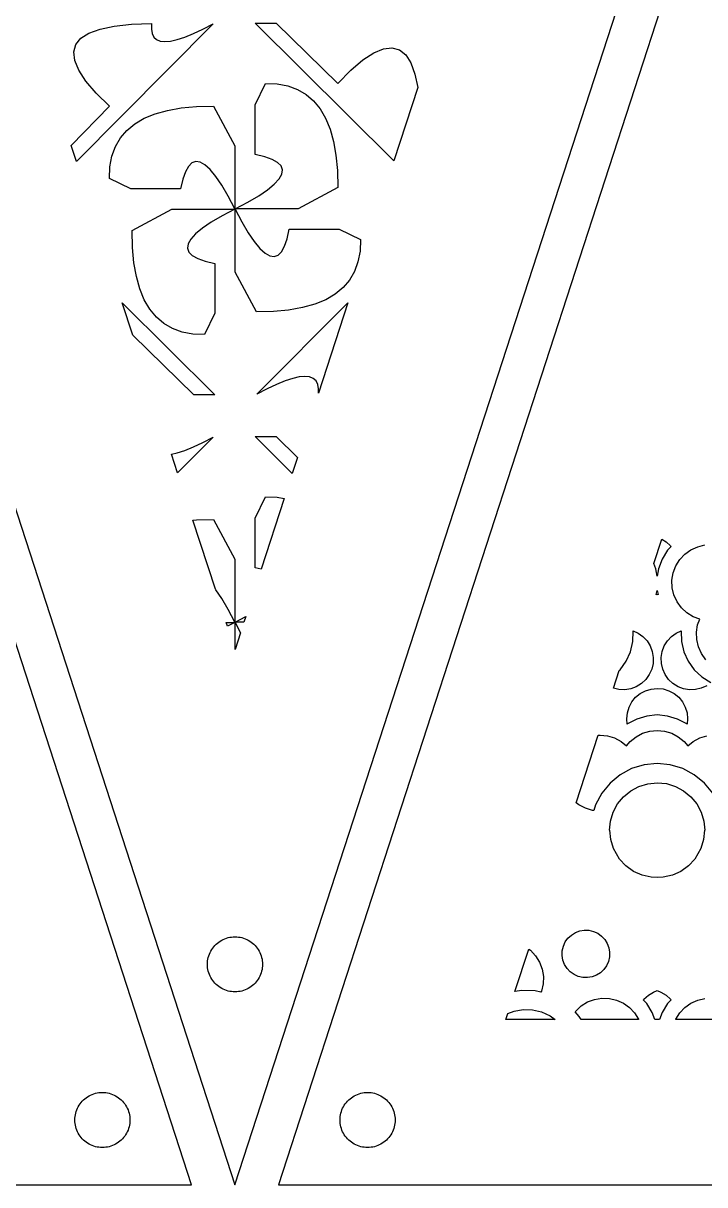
# Model space of a CAD drawing. Header units: metres. Extents: x 20 to 1108, y 20 to 485.
# Drawn here: x 783 to 832.5, y 20 to 104.3 of the extents above; entities that cross this region are included whole.
import ezdxf

# ---------------------------------------------------------------- set-up
doc = ezdxf.new("R2010")
doc.units = ezdxf.units.M

msp = doc.modelspace()

# ---------------------------------------------------------------- linework, layer by layer
for p, q in [((795.235, 20), (720.235, 250.826)), ((723.389, 250.826), (798.389, 20.0001)), ((798.389, 20.0001), (873.389, 250.826)), ((876.544, 250.826), (801.544, 20)), ((796.806, 104.273), (786.874, 94.2755)), ((787.78, 103.599), (788.59, 103.892)), ((788.59, 103.892), (789.619, 104.104)), ((789.619, 104.104), (790.871, 104.234)), ((790.871, 104.234), (792.34, 104.281)), ((792.34, 104.281), (792.324, 103.886)), ((792.324, 103.886), (792.379, 103.559)), ((795.368, 103.557), (796.06, 103.883)), ((796.06, 103.883), (796.806, 104.273)), ((799.861, 104.308), (801.371, 104.308)), ((809.918, 94.3156), (799.861, 104.308)), ((801.371, 104.308), (805.85, 99.9445)), ((786.826, 102.765), (787.192, 103.221)), ((787.192, 103.221), (787.78, 103.599)), ((792.379, 103.559), (792.505, 103.304)), ((792.505, 103.304), (792.701, 103.122)), ((792.701, 103.122), (792.969, 103.013)), ((792.969, 103.013), (793.307, 102.977)), ((793.307, 102.977), (793.717, 103.013)), ((793.717, 103.013), (794.196, 103.122)), ((794.196, 103.122), (794.747, 103.303)), ((794.747, 103.303), (795.368, 103.557)), ((786.681, 102.226), (786.826, 102.765)), ((786.757, 101.603), (786.681, 102.226)), ((807.675, 101.646), (808.461, 102.163)), ((808.461, 102.163), (809.165, 102.459)), ((809.165, 102.459), (809.788, 102.535)), ((809.788, 102.535), (810.328, 102.39)), ((810.328, 102.39), (810.785, 102.024)), ((810.785, 102.024), (811.162, 101.436)), ((787.053, 100.898), (786.757, 101.603)), ((806.805, 100.906), (807.675, 101.646)), ((811.162, 101.436), (811.455, 100.626)), ((787.57, 100.111), (787.053, 100.898)), ((805.85, 99.9445), (806.805, 100.906)), ((811.455, 100.626), (811.654, 99.6583)), ((788.309, 99.2413), (787.57, 100.111)), ((799.856, 98.3917), (800.595, 99.9454)), ((800.595, 99.9454), (801.444, 99.9044)), ((801.444, 99.9044), (802.221, 99.757)), ((802.221, 99.757), (802.921, 99.5021)), ((802.921, 99.5021), (803.547, 99.1417)), ((811.654, 99.6583), (809.918, 94.3156)), ((789.271, 98.2872), (788.309, 99.2413)), ((803.547, 99.1417), (804.098, 98.673)), ((804.098, 98.673), (804.572, 98.0978)), ((786.496, 95.4376), (789.271, 98.2872)), ((792.592, 97.7355), (793.488, 97.9855)), ((793.488, 97.9855), (794.492, 98.1593)), ((794.492, 98.1593), (795.604, 98.2589)), ((795.604, 98.2589), (796.82, 98.2833)), ((796.82, 98.2833), (798.387, 95.4054)), ((799.856, 94.7716), (799.856, 98.3917)), ((804.572, 98.0978), (804.973, 97.4142)), ((790.543, 96.5343), (791.118, 97.0089)), ((791.118, 97.0089), (791.802, 97.4093)), ((791.802, 97.4093), (792.592, 97.7355)), ((804.973, 97.4142), (805.298, 96.6241)), ((790.075, 95.9845), (790.543, 96.5343)), ((805.298, 96.6241), (805.548, 95.7277)), ((786.874, 94.2755), (786.496, 95.4376)), ((789.459, 94.6573), (789.713, 95.3575)), ((789.713, 95.3575), (790.075, 95.9845)), ((798.387, 95.4054), (798.387, 90.838)), ((805.548, 95.7277), (805.723, 94.7238)), ((789.311, 93.881), (789.459, 94.6573)), ((800.546, 94.6144), (799.856, 94.7716)), ((801.091, 94.424), (800.546, 94.6144)), ((805.723, 94.7238), (805.823, 93.6115)), ((789.27, 93.0323), (789.311, 93.881)), ((795.012, 93.923), (794.791, 93.5275)), ((795.264, 94.172), (795.012, 93.923)), ((795.548, 94.2736), (795.264, 94.172)), ((795.862, 94.2247), (795.548, 94.2736)), ((796.207, 94.0284), (795.862, 94.2247)), ((796.582, 93.6837), (796.207, 94.0284)), ((796.988, 93.1915), (796.582, 93.6837)), ((801.487, 94.2042), (801.091, 94.424)), ((801.735, 93.9523), (801.487, 94.2042)), ((801.836, 93.6681), (801.735, 93.9523)), ((801.788, 93.3546), (801.836, 93.6681)), ((805.823, 93.6115), (805.847, 92.3956)), ((790.825, 92.2931), (789.27, 93.0323)), ((794.602, 92.9835), (794.444, 92.2931)), ((794.791, 93.5275), (794.602, 92.9835)), ((797.426, 92.5509), (796.988, 93.1915)), ((801.247, 92.6329), (801.591, 93.0089)), ((801.591, 93.0089), (801.788, 93.3546)), ((794.444, 92.2931), (790.825, 92.2931)), ((797.893, 91.7628), (797.426, 92.5509)), ((800.114, 91.7902), (800.755, 92.2277)), ((800.755, 92.2277), (801.247, 92.6329)), ((805.847, 92.3956), (802.969, 90.8292)), ((798.387, 90.838), (797.893, 91.7628)), ((798.402, 90.8292), (799.327, 91.3224)), ((799.327, 91.3224), (800.114, 91.7902)), ((790.932, 89.257), (793.81, 90.8234)), ((793.81, 90.8234), (798.377, 90.8234)), ((797.452, 90.3302), (796.665, 89.8624)), ((798.377, 90.8234), (797.452, 90.3302)), ((798.392, 86.2472), (798.392, 90.8146)), ((798.392, 90.8146), (798.886, 89.8898)), ((802.969, 90.8292), (798.402, 90.8292)), ((796.024, 89.4249), (795.532, 89.0197)), ((796.665, 89.8624), (796.024, 89.4249)), ((798.886, 89.8898), (799.353, 89.1017)), ((790.956, 88.0411), (790.932, 89.257)), ((795.188, 88.6437), (794.991, 88.298)), ((795.532, 89.0197), (795.188, 88.6437)), ((799.353, 89.1017), (799.791, 88.4611)), ((801.988, 88.1251), (802.177, 88.6691)), ((802.177, 88.6691), (802.335, 89.3595)), ((802.335, 89.3595), (805.954, 89.3595)), ((805.954, 89.3595), (807.509, 88.6202)), ((807.509, 88.6202), (807.468, 87.7716)), ((791.056, 86.9288), (790.956, 88.0411)), ((794.991, 88.298), (794.943, 87.9845)), ((794.943, 87.9845), (795.044, 87.7003)), ((795.044, 87.7003), (795.292, 87.4484)), ((799.791, 88.4611), (800.197, 87.9689)), ((800.197, 87.9689), (800.572, 87.6241)), ((801.515, 87.4806), (801.767, 87.7296)), ((801.767, 87.7296), (801.988, 88.1251)), ((807.468, 87.7716), (807.32, 86.9952)), ((791.231, 85.9249), (791.056, 86.9288)), ((795.292, 87.4484), (795.688, 87.2286)), ((795.688, 87.2286), (796.233, 87.0382)), ((796.233, 87.0382), (796.923, 86.881)), ((796.923, 86.881), (796.923, 83.2609)), ((800.572, 87.6241), (800.917, 87.4279)), ((800.917, 87.4279), (801.231, 87.379)), ((801.231, 87.379), (801.515, 87.4806)), ((807.32, 86.9952), (807.066, 86.295)), ((799.959, 83.3693), (798.392, 86.2472)), ((807.066, 86.295), (806.705, 85.6691)), ((791.481, 85.0284), (791.231, 85.9249)), ((806.705, 85.6691), (806.236, 85.1193)), ((791.806, 84.2384), (791.481, 85.0284)), ((805.661, 84.6437), (804.977, 84.2433)), ((806.236, 85.1193), (805.661, 84.6437)), ((790.97, 81.6681), (790.209, 84.0109)), ((790.209, 84.0109), (796.918, 77.3448)), ((792.207, 83.5548), (791.806, 84.2384)), ((792.681, 82.9796), (792.207, 83.5548)), ((799.973, 77.38), (806.575, 84.0255)), ((802.287, 83.4933), (801.175, 83.3937)), ((803.291, 83.6671), (802.287, 83.4933)), ((804.187, 83.9171), (803.291, 83.6671)), ((804.977, 84.2433), (804.187, 83.9171)), ((806.575, 84.0255), (804.442, 77.462)), ((793.232, 82.5109), (792.681, 82.9796)), ((796.923, 83.2609), (796.184, 81.7072)), ((801.175, 83.3937), (799.959, 83.3693)), ((793.858, 82.1505), (793.232, 82.5109)), ((794.558, 81.8956), (793.858, 82.1505)), ((795.335, 81.7482), (794.558, 81.8956)), ((795.408, 77.3448), (790.97, 81.6681)), ((796.184, 81.7072), (795.335, 81.7482)), ((802.583, 78.5304), (802.032, 78.3497)), ((803.062, 78.6398), (802.583, 78.5304)), ((803.472, 78.6759), (803.062, 78.6398)), ((803.81, 78.6398), (803.472, 78.6759)), ((804.078, 78.5304), (803.81, 78.6398)), ((804.274, 78.3488), (804.078, 78.5304)), ((800.719, 77.7697), (799.973, 77.38)), ((801.411, 78.0958), (800.719, 77.7697)), ((802.032, 78.3497), (801.411, 78.0958)), ((804.4, 78.0939), (804.274, 78.3488)), ((804.455, 77.7667), (804.4, 78.0939)), ((804.442, 77.462), (804.455, 77.7667)), ((796.918, 77.3448), (795.408, 77.3448)), ((796.806, 74.2726), (794.219, 71.6681)), ((796.06, 73.8829), (796.806, 74.2726)), ((799.861, 74.3077), (801.371, 74.3077)), ((802.55, 71.6359), (799.861, 74.3077)), ((801.371, 74.3077), (802.926, 72.7921)), ((794.747, 73.3029), (795.368, 73.5568)), ((795.368, 73.5568), (796.06, 73.8829)), ((793.777, 73.0265), (794.196, 73.1222)), ((794.219, 71.6681), (793.777, 73.0265)), ((794.196, 73.1222), (794.747, 73.3029)), ((802.926, 72.7921), (802.55, 71.6359)), ((799.856, 68.3917), (800.595, 69.9454)), ((801.956, 69.8077), (800.287, 64.673)), ((800.595, 69.9454), (801.444, 69.9044)), ((801.444, 69.9044), (801.956, 69.8077)), ((799.856, 64.7716), (799.856, 68.3917)), ((795.335, 68.2355), (795.604, 68.2589)), ((796.964, 63.2208), (795.335, 68.2355)), ((795.604, 68.2589), (796.82, 68.2833)), ((796.82, 68.2833), (798.387, 65.4054)), ((828.811, 65.0898), (829.386, 66.8545)), ((829.386, 66.8545), (829.686, 66.668)), ((829.686, 66.668), (830.002, 66.3721)), ((829.8, 66.0596), (829.398, 65.4141)), ((830.041, 66.3174), (829.8, 66.0596)), ((830.002, 66.3721), (830.041, 66.3174)), ((830.684, 65.3828), (831.054, 65.7773)), ((831.054, 65.7773), (831.494, 66.0928)), ((831.494, 66.0928), (831.988, 66.3164)), ((831.988, 66.3164), (832.515, 66.4395)), ((798.387, 65.4054), (798.387, 60.838)), ((828.957, 64.7031), (828.811, 65.0898)), ((829.398, 65.4141), (829.131, 64.7041)), ((830.207, 64.415), (830.397, 64.9219)), ((830.397, 64.9219), (830.684, 65.3828)), ((800.287, 64.673), (799.856, 64.7716)), ((829.044, 64.1816), (828.957, 64.7031)), ((829.131, 64.7041), (829.044, 64.1816)), ((830.118, 63.8818), (830.207, 64.415)), ((830.137, 63.3389), (830.118, 63.8818)), ((830.259, 62.8135), (830.137, 63.3389)), ((796.988, 63.1915), (796.964, 63.2208)), ((797.426, 62.5509), (796.988, 63.1915)), ((797.893, 61.7628), (797.426, 62.5509)), ((828.977, 62.8506), (829.044, 63.1406)), ((829.043, 62.8213), (828.977, 62.8506)), ((829.051, 62.8232), (829.043, 62.8213)), ((829.044, 63.1406), (829.111, 62.8516)), ((829.111, 62.8516), (829.051, 62.8232)), ((830.483, 62.3184), (830.259, 62.8135)), ((798.387, 60.838), (797.893, 61.7628)), ((830.798, 61.8799), (830.483, 62.3184)), ((831.193, 61.5098), (830.798, 61.8799)), ((797.743, 60.8234), (798.377, 60.8234)), ((797.837, 60.5353), (797.743, 60.8234)), ((798.377, 60.8234), (797.837, 60.5353)), ((798.392, 60.8146), (798.791, 60.0675)), ((798.392, 58.8419), (798.392, 60.8146)), ((798.402, 60.8292), (799.172, 61.2394)), ((799.038, 60.8292), (798.402, 60.8292)), ((799.172, 61.2394), (799.038, 60.8292)), ((831.653, 61.2236), (831.193, 61.5098)), ((832.131, 61.0439), (831.653, 61.2236)), ((831.982, 60.6494), (832.131, 61.0439)), ((798.791, 60.0675), (798.392, 58.8419)), ((827.281, 59.4277), (827.306, 60.1875)), ((827.306, 60.1875), (827.302, 60.21)), ((827.302, 60.21), (827.657, 60.0488)), ((827.657, 60.0488), (828.009, 59.7969)), ((830.079, 59.7969), (830.432, 60.0488)), ((830.432, 60.0488), (830.786, 60.21)), ((830.786, 60.21), (830.782, 60.1875)), ((830.782, 60.1875), (830.808, 59.4287)), ((831.894, 60.1152), (831.982, 60.6494)), ((831.912, 59.5732), (831.894, 60.1152)), ((827.107, 58.6875), (827.281, 59.4277)), ((828.009, 59.7969), (828.305, 59.4814)), ((828.305, 59.4814), (828.533, 59.1133)), ((828.533, 59.1133), (828.686, 58.707)), ((829.401, 58.707), (829.555, 59.1133)), ((829.555, 59.1133), (829.783, 59.4814)), ((829.783, 59.4814), (830.079, 59.7969)), ((830.808, 59.4287), (830.98, 58.6885)), ((832.035, 59.0469), (831.912, 59.5732)), ((832.259, 58.5527), (832.035, 59.0469)), ((826.795, 57.9961), (827.107, 58.6875)), ((828.686, 58.707), (828.756, 58.2812)), ((828.756, 58.2812), (828.742, 57.8467)), ((829.332, 58.2812), (829.401, 58.707)), ((829.346, 57.8477), (829.332, 58.2812)), ((830.98, 58.6885), (831.294, 57.9961)), ((832.573, 58.1143), (832.259, 58.5527)), ((826.286, 57.3174), (826.352, 57.3789)), ((826.352, 57.3789), (826.795, 57.9961)), ((828.644, 57.4258), (828.465, 57.0312)), ((828.742, 57.8467), (828.644, 57.4258)), ((829.444, 57.4268), (829.346, 57.8477)), ((829.623, 57.0312), (829.444, 57.4268)), ((831.294, 57.9961), (831.736, 57.3789)), ((831.736, 57.3789), (832.29, 56.8594)), ((825.871, 56.0381), (826.286, 57.3174)), ((828.213, 56.6797), (827.897, 56.3838)), ((828.465, 57.0312), (828.213, 56.6797)), ((829.875, 56.6797), (829.623, 57.0312)), ((830.19, 56.3838), (829.875, 56.6797)), ((832.29, 56.8594), (832.936, 56.458)), ((826.263, 55.9453), (825.871, 56.0381)), ((826.696, 55.9316), (826.263, 55.9453)), ((827.124, 56.001), (826.696, 55.9316)), ((827.529, 56.1543), (827.124, 56.001)), ((827.481, 55.3818), (827.816, 55.6562)), ((827.897, 56.3838), (827.529, 56.1543)), ((827.816, 55.6562), (828.199, 55.8604)), ((828.199, 55.8604), (828.613, 55.9854)), ((828.613, 55.9854), (829.044, 56.0283)), ((829.044, 56.0283), (829.476, 55.9863)), ((829.476, 55.9863), (829.89, 55.8604)), ((829.89, 55.8604), (830.272, 55.6562)), ((830.559, 56.1553), (830.19, 56.3838)), ((830.272, 55.6562), (830.606, 55.3818)), ((830.964, 56.002), (830.559, 56.1553)), ((831.392, 55.9316), (830.964, 56.002)), ((831.825, 55.9463), (831.392, 55.9316)), ((832.246, 56.0449), (831.825, 55.9463)), ((832.641, 56.2236), (832.246, 56.0449)), ((827.003, 54.6641), (827.207, 55.0469)), ((827.207, 55.0469), (827.481, 55.3818)), ((830.606, 55.3818), (830.882, 55.0469)), ((830.882, 55.0469), (831.086, 54.6641)), ((826.835, 53.8203), (826.878, 54.25)), ((826.878, 54.25), (827.003, 54.6641)), ((828.288, 54.0244), (827.561, 53.8047)), ((829.044, 54.0996), (828.288, 54.0244)), ((829.8, 54.0244), (829.044, 54.0996)), ((830.527, 53.8047), (829.8, 54.0244)), ((831.086, 54.6641), (831.21, 54.25)), ((831.21, 54.25), (831.253, 53.8193)), ((826.874, 53.4326), (826.835, 53.8203)), ((826.891, 53.4463), (826.874, 53.4326)), ((827.561, 53.8047), (826.891, 53.4463)), ((831.198, 53.4463), (830.527, 53.8047)), ((831.215, 53.4326), (831.198, 53.4463)), ((831.253, 53.8193), (831.215, 53.4326)), ((823.173, 47.7344), (824.763, 52.627)), ((824.763, 52.627), (824.894, 52.6396)), ((824.894, 52.6396), (825.434, 52.5869)), ((825.434, 52.5869), (825.952, 52.4297)), ((825.952, 52.4297), (826.43, 52.1738)), ((827.091, 52.1758), (827.51, 52.5195)), ((827.51, 52.5195), (827.987, 52.7754)), ((827.987, 52.7754), (828.505, 52.9316)), ((828.505, 52.9316), (829.044, 52.9854)), ((829.044, 52.9854), (829.583, 52.9326)), ((829.583, 52.9326), (830.101, 52.7754)), ((830.101, 52.7754), (830.579, 52.5195)), ((830.579, 52.5195), (830.998, 52.1758)), ((831.658, 52.1738), (832.137, 52.4297)), ((832.137, 52.4297), (832.654, 52.5859)), ((826.43, 52.1738), (826.824, 51.8506)), ((826.824, 51.8506), (827.091, 52.1758)), ((830.998, 52.1758), (831.265, 51.8506)), ((831.265, 51.8506), (831.658, 52.1738)), ((826.352, 49.7559), (825.618, 49.1533)), ((827.189, 50.2041), (826.352, 49.7559)), ((828.1, 50.4795), (827.189, 50.2041)), ((829.044, 50.5732), (828.1, 50.4795)), ((829.988, 50.4795), (829.044, 50.5732)), ((830.898, 50.2041), (829.988, 50.4795)), ((831.736, 49.7559), (830.898, 50.2041)), ((832.47, 49.1533), (831.736, 49.7559)), ((825.618, 49.1533), (825.017, 48.4199)), ((827.125, 48.5996), (827.723, 48.9189)), ((827.723, 48.9189), (828.371, 49.1143)), ((828.371, 49.1143), (829.044, 49.1816)), ((829.044, 49.1816), (829.718, 49.1152)), ((829.718, 49.1152), (830.365, 48.9189)), ((830.365, 48.9189), (830.963, 48.5996)), ((833.072, 48.4199), (832.47, 49.1533)), ((825.017, 48.4199), (824.568, 47.582)), ((826.172, 47.6465), (826.602, 48.1699)), ((826.602, 48.1699), (827.125, 48.5996)), ((830.963, 48.5996), (831.486, 48.1699)), ((831.486, 48.1699), (831.916, 47.6465)), ((823.359, 47.5801), (823.173, 47.7344)), ((823.838, 47.3252), (823.359, 47.5801)), ((824.355, 47.168), (823.838, 47.3252)), ((824.568, 47.582), (824.44, 47.1602)), ((825.853, 47.0488), (826.172, 47.6465)), ((831.916, 47.6465), (832.235, 47.0488)), ((824.44, 47.1602), (824.355, 47.168)), ((825.591, 45.7305), (825.656, 46.4014)), ((825.656, 46.4014), (825.853, 47.0488)), ((832.235, 47.0488), (832.432, 46.4014)), ((832.432, 46.4014), (832.498, 45.7305)), ((825.607, 45.7305), (825.591, 45.7305)), ((825.675, 45.0527), (825.607, 45.7305)), ((832.48, 45.7305), (832.413, 45.0527)), ((832.498, 45.7305), (832.48, 45.7305)), ((825.871, 44.4062), (825.675, 45.0527)), ((832.413, 45.0527), (832.217, 44.4062)), ((826.082, 44.0117), (825.871, 44.4062)), ((826.312, 43.6406), (826.082, 44.0117)), ((832.007, 44.0117), (831.775, 43.6396)), ((832.217, 44.4062), (832.007, 44.0117)), ((826.775, 43.1465), (826.312, 43.6406)), ((827.329, 42.75), (826.775, 43.1465)), ((831.312, 43.1455), (830.759, 42.749)), ((831.775, 43.6396), (831.312, 43.1455)), ((827.944, 42.4727), (827.329, 42.75)), ((828.602, 42.3184), (827.944, 42.4727)), ((829.044, 42.3037), (828.602, 42.3184)), ((829.486, 42.3184), (829.044, 42.3037)), ((830.144, 42.4727), (829.486, 42.3184)), ((830.759, 42.749), (830.144, 42.4727)), ((797.892, 37.9376), (798.014, 37.964)), ((798.014, 37.964), (798.139, 37.9845)), ((798.139, 37.9845), (798.264, 37.9962)), ((798.264, 37.9962), (798.389, 38.0001)), ((798.389, 38.0001), (798.515, 37.9962)), ((798.515, 37.9962), (798.64, 37.9845)), ((798.64, 37.9845), (798.764, 37.964)), ((798.764, 37.964), (798.887, 37.9376)), ((822.568, 37.8965), (822.815, 38.1279)), ((822.815, 38.1279), (823.102, 38.3057)), ((823.102, 38.3057), (823.419, 38.4258)), ((823.419, 38.4258), (823.752, 38.4805)), ((823.752, 38.4805), (824.092, 38.4697)), ((824.092, 38.4697), (824.42, 38.3926)), ((824.42, 38.3926), (824.727, 38.2539)), ((824.727, 38.2539), (825.004, 38.0557)), ((825.004, 38.0557), (825.235, 37.8096)), ((796.701, 37.0714), (796.771, 37.1749)), ((796.771, 37.1749), (796.848, 37.2755)), ((796.848, 37.2755), (796.931, 37.3693)), ((796.931, 37.3693), (797.02, 37.4581)), ((797.02, 37.4581), (797.115, 37.5411)), ((797.115, 37.5411), (797.214, 37.6183)), ((797.214, 37.6183), (797.318, 37.6886)), ((797.318, 37.6886), (797.426, 37.7521)), ((797.426, 37.7521), (797.538, 37.8097)), ((797.538, 37.8097), (797.653, 37.8595)), ((797.653, 37.8595), (797.771, 37.9025)), ((797.771, 37.9025), (797.892, 37.9376)), ((798.887, 37.9376), (799.008, 37.9025)), ((799.008, 37.9025), (799.126, 37.8595)), ((799.126, 37.8595), (799.241, 37.8097)), ((799.241, 37.8097), (799.353, 37.7521)), ((799.353, 37.7521), (799.461, 37.6886)), ((799.461, 37.6886), (799.565, 37.6183)), ((799.565, 37.6183), (799.664, 37.5411)), ((799.664, 37.5411), (799.759, 37.4581)), ((799.759, 37.4581), (799.848, 37.3693)), ((799.848, 37.3693), (799.931, 37.2755)), ((799.931, 37.2755), (800.008, 37.1749)), ((800.008, 37.1749), (800.078, 37.0714)), ((818.718, 34.0234), (819.721, 37.1084)), ((819.721, 37.1084), (819.847, 37.0186)), ((822.155, 36.9854), (822.232, 37.3145)), ((822.232, 37.3145), (822.372, 37.6221)), ((822.372, 37.6221), (822.568, 37.8965)), ((825.235, 37.8096), (825.414, 37.5215)), ((825.414, 37.5215), (825.533, 37.2051)), ((825.533, 37.2051), (825.588, 36.8721)), ((796.405, 36.2501), (796.425, 36.3751)), ((796.425, 36.3751), (796.452, 36.4972)), ((796.452, 36.4972), (796.487, 36.6183)), ((796.487, 36.6183), (796.53, 36.7365)), ((796.53, 36.7365), (796.58, 36.8517)), ((796.58, 36.8517), (796.637, 36.963)), ((796.637, 36.963), (796.701, 37.0714)), ((800.078, 37.0714), (800.142, 36.963)), ((800.142, 36.963), (800.199, 36.8517)), ((800.199, 36.8517), (800.249, 36.7365)), ((800.249, 36.7365), (800.292, 36.6183)), ((800.292, 36.6183), (800.327, 36.4972)), ((800.327, 36.4972), (800.354, 36.3751)), ((800.354, 36.3751), (800.374, 36.2501)), ((819.847, 37.0186), (820.217, 36.623)), ((820.217, 36.623), (820.503, 36.1621)), ((822.144, 36.6465), (822.155, 36.9854)), ((822.199, 36.3135), (822.144, 36.6465)), ((822.318, 35.9971), (822.199, 36.3135)), ((825.577, 36.5332), (825.501, 36.2051)), ((825.588, 36.8721), (825.577, 36.5332)), ((796.389, 36.0001), (796.393, 36.1251)), ((796.393, 35.8741), (796.389, 36.0001)), ((796.393, 36.1251), (796.405, 36.2501)), ((796.405, 35.7491), (796.393, 35.8741)), ((796.425, 35.6251), (796.405, 35.7491)), ((796.452, 35.5021), (796.425, 35.6251)), ((796.487, 35.382), (796.452, 35.5021)), ((800.327, 35.5021), (800.292, 35.382)), ((800.354, 35.6251), (800.327, 35.5021)), ((800.374, 35.7491), (800.354, 35.6251)), ((800.374, 36.2501), (800.386, 36.1251)), ((800.386, 35.8741), (800.374, 35.7491)), ((800.386, 36.1251), (800.389, 36.0001)), ((800.389, 36.0001), (800.386, 35.8741)), ((820.503, 36.1621), (820.692, 35.6562)), ((820.692, 35.6562), (820.781, 35.123)), ((822.497, 35.709), (822.318, 35.9971)), ((822.728, 35.4629), (822.497, 35.709)), ((823.007, 35.2637), (822.728, 35.4629)), ((825.164, 35.6211), (824.917, 35.3906)), ((825.361, 35.8965), (825.164, 35.6211)), ((825.501, 36.2051), (825.361, 35.8965)), ((796.53, 35.2648), (796.487, 35.382)), ((796.58, 35.1486), (796.53, 35.2648)), ((796.637, 35.0363), (796.58, 35.1486)), ((796.701, 34.9279), (796.637, 35.0363)), ((796.771, 34.8243), (796.701, 34.9279)), ((796.848, 34.7257), (796.771, 34.8243)), ((796.931, 34.631), (796.848, 34.7257)), ((797.02, 34.5421), (796.931, 34.631)), ((799.848, 34.631), (799.759, 34.5421)), ((799.931, 34.7257), (799.848, 34.631)), ((800.008, 34.8243), (799.931, 34.7257)), ((800.078, 34.9279), (800.008, 34.8243)), ((800.142, 35.0363), (800.078, 34.9279)), ((800.199, 35.1486), (800.142, 35.0363)), ((800.249, 35.2648), (800.199, 35.1486)), ((800.292, 35.382), (800.249, 35.2648)), ((820.764, 34.5801), (820.641, 34.0537)), ((820.781, 35.123), (820.764, 34.5801)), ((823.312, 35.125), (823.007, 35.2637)), ((823.641, 35.0479), (823.312, 35.125)), ((823.979, 35.0371), (823.641, 35.0479)), ((824.313, 35.0918), (823.979, 35.0371)), ((824.63, 35.2119), (824.313, 35.0918)), ((824.917, 35.3906), (824.63, 35.2119)), ((797.115, 34.4591), (797.02, 34.5421)), ((797.214, 34.382), (797.115, 34.4591)), ((797.318, 34.3116), (797.214, 34.382)), ((797.426, 34.2472), (797.318, 34.3116)), ((797.538, 34.1906), (797.426, 34.2472)), ((797.653, 34.1407), (797.538, 34.1906)), ((797.771, 34.0988), (797.653, 34.1407)), ((797.892, 34.0636), (797.771, 34.0988)), ((798.014, 34.0353), (797.892, 34.0636)), ((798.139, 34.0167), (798.014, 34.0353)), ((798.264, 34.004), (798.139, 34.0167)), ((798.389, 34.0001), (798.264, 34.004)), ((798.515, 34.004), (798.389, 34.0001)), ((798.64, 34.0167), (798.515, 34.004)), ((798.764, 34.0353), (798.64, 34.0167)), ((798.887, 34.0636), (798.764, 34.0353)), ((799.008, 34.0988), (798.887, 34.0636)), ((799.126, 34.1407), (799.008, 34.0988)), ((799.241, 34.1906), (799.126, 34.1407)), ((799.353, 34.2472), (799.241, 34.1906)), ((799.461, 34.3116), (799.353, 34.2472)), ((799.565, 34.382), (799.461, 34.3116)), ((799.664, 34.4591), (799.565, 34.382)), ((799.759, 34.5421), (799.664, 34.4591)), ((819.227, 34.1074), (818.718, 34.0234)), ((820.176, 34.0771), (819.227, 34.1074)), ((820.605, 33.9756), (820.176, 34.0771)), ((820.641, 34.0537), (820.605, 33.9756)), ((828.086, 33.4619), (828.402, 33.7578)), ((828.402, 33.7578), (828.77, 33.9873)), ((828.77, 33.9873), (829.045, 34.0898)), ((829.045, 34.0898), (829.317, 33.9883)), ((829.317, 33.9883), (829.686, 33.7588)), ((829.686, 33.7588), (830.002, 33.4629)), ((823.136, 32.6123), (823.53, 32.9824)), ((823.53, 32.9824), (823.991, 33.2686)), ((823.991, 33.2686), (824.498, 33.459)), ((824.498, 33.459), (825.031, 33.5469)), ((825.031, 33.5469), (825.573, 33.5303)), ((825.573, 33.5303), (826.101, 33.4072)), ((826.101, 33.4072), (826.594, 33.1836)), ((826.594, 33.1836), (827.034, 32.8682)), ((828.047, 33.4082), (828.086, 33.4619)), ((828.288, 33.1504), (828.047, 33.4082)), ((828.689, 32.5059), (828.288, 33.1504)), ((829.8, 33.1504), (829.398, 32.5059)), ((830.041, 33.4092), (829.8, 33.1504)), ((830.002, 33.4629), (830.041, 33.4092)), ((831.054, 32.8682), (831.494, 33.1836)), ((831.494, 33.1836), (831.988, 33.4072)), ((831.988, 33.4072), (832.515, 33.5303)), ((818.061, 32), (818.204, 32.4414)), ((818.204, 32.4414), (818.649, 32.6094)), ((818.649, 32.6094), (819.317, 32.7197)), ((819.317, 32.7197), (819.995, 32.6973)), ((819.995, 32.6973), (820.653, 32.5439)), ((820.653, 32.5439), (821.269, 32.2656)), ((821.269, 32.2656), (821.639, 32)), ((823.086, 32.5439), (823.136, 32.6123)), ((823.389, 32.2217), (823.086, 32.5439)), ((823.525, 32), (823.389, 32.2217)), ((827.034, 32.8682), (827.404, 32.4727)), ((827.404, 32.4727), (827.69, 32.0117)), ((828.88, 32), (828.689, 32.5059)), ((829.398, 32.5059), (829.208, 32)), ((830.397, 32.0127), (830.684, 32.4736)), ((830.684, 32.4736), (831.054, 32.8682)), ((821.639, 32), (818.061, 32)), ((827.695, 32), (823.525, 32)), ((827.69, 32.0117), (827.695, 32)), ((829.208, 32), (828.88, 32)), ((830.394, 32), (830.397, 32.0127)), ((834.562, 32), (830.394, 32)), ((787.305, 26.0713), (787.394, 26.1602)), ((787.394, 26.1602), (787.488, 26.2432)), ((787.488, 26.2432), (787.588, 26.3203)), ((787.588, 26.3203), (787.691, 26.3906)), ((787.691, 26.3906), (787.8, 26.4551)), ((787.8, 26.4551), (787.912, 26.5117)), ((787.912, 26.5117), (788.027, 26.5615)), ((788.027, 26.5615), (788.145, 26.6045)), ((788.145, 26.6045), (788.265, 26.6396)), ((788.265, 26.6396), (788.388, 26.667)), ((788.388, 26.667), (788.512, 26.6865)), ((788.512, 26.6865), (788.637, 26.6982)), ((788.637, 26.6982), (788.763, 26.7021)), ((788.763, 26.7021), (788.888, 26.6982)), ((788.888, 26.6982), (789.013, 26.6865)), ((789.013, 26.6865), (789.137, 26.667)), ((789.137, 26.667), (789.26, 26.6396)), ((789.26, 26.6396), (789.381, 26.6045)), ((789.381, 26.6045), (789.499, 26.5615)), ((789.499, 26.5615), (789.615, 26.5117)), ((789.615, 26.5117), (789.726, 26.4551)), ((789.726, 26.4551), (789.835, 26.3906)), ((789.835, 26.3906), (789.938, 26.3203)), ((789.938, 26.3203), (790.038, 26.2432)), ((790.038, 26.2432), (790.133, 26.1602)), ((790.133, 26.1602), (790.22, 26.0713)), ((806.559, 26.0713), (806.646, 26.1602)), ((806.646, 26.1602), (806.741, 26.2432)), ((806.741, 26.2432), (806.841, 26.3203)), ((806.841, 26.3203), (806.944, 26.3906)), ((806.944, 26.3906), (807.053, 26.4551)), ((807.053, 26.4551), (807.164, 26.5117)), ((807.164, 26.5117), (807.28, 26.5615)), ((807.28, 26.5615), (807.398, 26.6045)), ((807.398, 26.6045), (807.519, 26.6396)), ((807.519, 26.6396), (807.642, 26.667)), ((807.642, 26.667), (807.766, 26.6865)), ((807.766, 26.6865), (807.891, 26.6982)), ((807.891, 26.6982), (808.016, 26.7021)), ((808.016, 26.7021), (808.142, 26.6982)), ((808.142, 26.6982), (808.267, 26.6865)), ((808.267, 26.6865), (808.391, 26.667)), ((808.391, 26.667), (808.514, 26.6396)), ((808.514, 26.6396), (808.634, 26.6045)), ((808.634, 26.6045), (808.752, 26.5615)), ((808.752, 26.5615), (808.867, 26.5117)), ((808.867, 26.5117), (808.979, 26.4551)), ((808.979, 26.4551), (809.088, 26.3906)), ((809.088, 26.3906), (809.191, 26.3203)), ((809.191, 26.3203), (809.291, 26.2432)), ((809.291, 26.2432), (809.385, 26.1602)), ((809.385, 26.1602), (809.474, 26.0713)), ((786.826, 25.1992), (786.861, 25.3203)), ((786.861, 25.3203), (786.903, 25.4385)), ((786.903, 25.4385), (786.953, 25.5537)), ((786.953, 25.5537), (787.01, 25.666)), ((787.01, 25.666), (787.074, 25.7744)), ((787.074, 25.7744), (787.145, 25.8779)), ((787.145, 25.8779), (787.221, 25.9775)), ((787.221, 25.9775), (787.305, 26.0713)), ((790.22, 26.0713), (790.304, 25.9775)), ((790.304, 25.9775), (790.381, 25.8779)), ((790.381, 25.8779), (790.452, 25.7744)), ((790.452, 25.7744), (790.515, 25.666)), ((790.515, 25.666), (790.573, 25.5537)), ((790.573, 25.5537), (790.623, 25.4385)), ((790.623, 25.4385), (790.665, 25.3203)), ((790.665, 25.3203), (790.7, 25.1992)), ((806.079, 25.1992), (806.114, 25.3203)), ((806.114, 25.3203), (806.156, 25.4385)), ((806.156, 25.4385), (806.206, 25.5537)), ((806.206, 25.5537), (806.264, 25.666)), ((806.264, 25.666), (806.327, 25.7744)), ((806.327, 25.7744), (806.398, 25.8779)), ((806.398, 25.8779), (806.475, 25.9775)), ((806.475, 25.9775), (806.559, 26.0713)), ((809.474, 26.0713), (809.558, 25.9775)), ((809.558, 25.9775), (809.634, 25.8779)), ((809.634, 25.8779), (809.705, 25.7744)), ((809.705, 25.7744), (809.769, 25.666)), ((809.769, 25.666), (809.826, 25.5537)), ((809.826, 25.5537), (809.876, 25.4385)), ((809.876, 25.4385), (809.918, 25.3203)), ((809.918, 25.3203), (809.953, 25.1992)), ((786.763, 24.7021), (786.767, 24.8281)), ((786.767, 24.5771), (786.763, 24.7021)), ((786.767, 24.8281), (786.779, 24.9531)), ((786.779, 24.4512), (786.767, 24.5771)), ((786.779, 24.9531), (786.799, 25.0771)), ((786.799, 24.3271), (786.779, 24.4512)), ((786.799, 25.0771), (786.826, 25.1992)), ((790.7, 25.1992), (790.727, 25.0771)), ((790.727, 25.0771), (790.747, 24.9531)), ((790.747, 24.4512), (790.727, 24.3271)), ((790.747, 24.9531), (790.759, 24.8281)), ((790.759, 24.5771), (790.747, 24.4512)), ((790.759, 24.8281), (790.763, 24.7021)), ((790.763, 24.7021), (790.759, 24.5771)), ((806.016, 24.7021), (806.02, 24.8281)), ((806.02, 24.5771), (806.016, 24.7021)), ((806.02, 24.8281), (806.032, 24.9531)), ((806.032, 24.4512), (806.02, 24.5771)), ((806.032, 24.9531), (806.052, 25.0771)), ((806.052, 24.3271), (806.032, 24.4512)), ((806.052, 25.0771), (806.079, 25.1992)), ((809.953, 25.1992), (809.98, 25.0771)), ((809.98, 25.0771), (810, 24.9531)), ((810, 24.4512), (809.98, 24.3271)), ((810, 24.9531), (810.012, 24.8281)), ((810.012, 24.5771), (810, 24.4512)), ((810.012, 24.8281), (810.016, 24.7021)), ((810.016, 24.7021), (810.012, 24.5771)), ((786.826, 24.2051), (786.799, 24.3271)), ((786.861, 24.084), (786.826, 24.2051)), ((786.903, 23.9658), (786.861, 24.084)), ((786.953, 23.8506), (786.903, 23.9658)), ((787.01, 23.7393), (786.953, 23.8506)), ((787.074, 23.6309), (787.01, 23.7393)), ((787.145, 23.5264), (787.074, 23.6309)), ((790.452, 23.6309), (790.381, 23.5264)), ((790.515, 23.7393), (790.452, 23.6309)), ((790.573, 23.8506), (790.515, 23.7393)), ((790.623, 23.9658), (790.573, 23.8506)), ((790.665, 24.084), (790.623, 23.9658)), ((790.7, 24.2051), (790.665, 24.084)), ((790.727, 24.3271), (790.7, 24.2051)), ((806.079, 24.2051), (806.052, 24.3271)), ((806.114, 24.084), (806.079, 24.2051)), ((806.156, 23.9658), (806.114, 24.084)), ((806.206, 23.8506), (806.156, 23.9658)), ((806.264, 23.7393), (806.206, 23.8506)), ((806.327, 23.6309), (806.264, 23.7393)), ((806.398, 23.5264), (806.327, 23.6309)), ((809.705, 23.6309), (809.634, 23.5264)), ((809.769, 23.7393), (809.705, 23.6309)), ((809.826, 23.8506), (809.769, 23.7393)), ((809.876, 23.9658), (809.826, 23.8506)), ((809.918, 24.084), (809.876, 23.9658)), ((809.953, 24.2051), (809.918, 24.084)), ((809.98, 24.3271), (809.953, 24.2051)), ((787.221, 23.4277), (787.145, 23.5264)), ((787.305, 23.333), (787.221, 23.4277)), ((787.394, 23.2441), (787.305, 23.333)), ((787.488, 23.1611), (787.394, 23.2441)), ((787.588, 23.084), (787.488, 23.1611)), ((787.691, 23.0137), (787.588, 23.084)), ((787.8, 22.9492), (787.691, 23.0137)), ((787.912, 22.8926), (787.8, 22.9492)), ((788.027, 22.8428), (787.912, 22.8926)), ((788.145, 22.7998), (788.027, 22.8428)), ((788.265, 22.7646), (788.145, 22.7998)), ((788.388, 22.7373), (788.265, 22.7646)), ((789.26, 22.7646), (789.137, 22.7373)), ((789.381, 22.7998), (789.26, 22.7646)), ((789.499, 22.8428), (789.381, 22.7998)), ((789.615, 22.8926), (789.499, 22.8428)), ((789.726, 22.9492), (789.615, 22.8926)), ((789.835, 23.0137), (789.726, 22.9492)), ((789.938, 23.084), (789.835, 23.0137)), ((790.038, 23.1611), (789.938, 23.084)), ((790.133, 23.2441), (790.038, 23.1611)), ((790.22, 23.333), (790.133, 23.2441)), ((790.304, 23.4277), (790.22, 23.333)), ((790.381, 23.5264), (790.304, 23.4277)), ((806.475, 23.4277), (806.398, 23.5264)), ((806.559, 23.333), (806.475, 23.4277)), ((806.646, 23.2441), (806.559, 23.333)), ((806.741, 23.1611), (806.646, 23.2441)), ((806.841, 23.084), (806.741, 23.1611)), ((806.944, 23.0137), (806.841, 23.084)), ((807.053, 22.9492), (806.944, 23.0137)), ((807.164, 22.8926), (807.053, 22.9492)), ((807.28, 22.8428), (807.164, 22.8926)), ((807.398, 22.7998), (807.28, 22.8428)), ((807.519, 22.7646), (807.398, 22.7998)), ((807.642, 22.7373), (807.519, 22.7646)), ((808.514, 22.7646), (808.391, 22.7373)), ((808.634, 22.7998), (808.514, 22.7646)), ((808.752, 22.8428), (808.634, 22.7998)), ((808.867, 22.8926), (808.752, 22.8428)), ((808.979, 22.9492), (808.867, 22.8926)), ((809.088, 23.0137), (808.979, 22.9492)), ((809.191, 23.084), (809.088, 23.0137)), ((809.291, 23.1611), (809.191, 23.084)), ((809.385, 23.2441), (809.291, 23.1611)), ((809.474, 23.333), (809.385, 23.2441)), ((809.558, 23.4277), (809.474, 23.333)), ((809.634, 23.5264), (809.558, 23.4277)), ((788.512, 22.7178), (788.388, 22.7373)), ((788.637, 22.7061), (788.512, 22.7178)), ((788.763, 22.7021), (788.637, 22.7061)), ((788.888, 22.7061), (788.763, 22.7021)), ((789.013, 22.7178), (788.888, 22.7061)), ((789.137, 22.7373), (789.013, 22.7178)), ((807.766, 22.7178), (807.642, 22.7373)), ((807.891, 22.7061), (807.766, 22.7178)), ((808.016, 22.7021), (807.891, 22.7061)), ((808.142, 22.7061), (808.016, 22.7021)), ((808.267, 22.7178), (808.142, 22.7061)), ((808.391, 22.7373), (808.267, 22.7178)), ((645.235, 20), (795.235, 20)), ((801.544, 20), (951.544, 20))]:
    msp.add_line(p, q)

doc.saveas('drawing.dxf')
